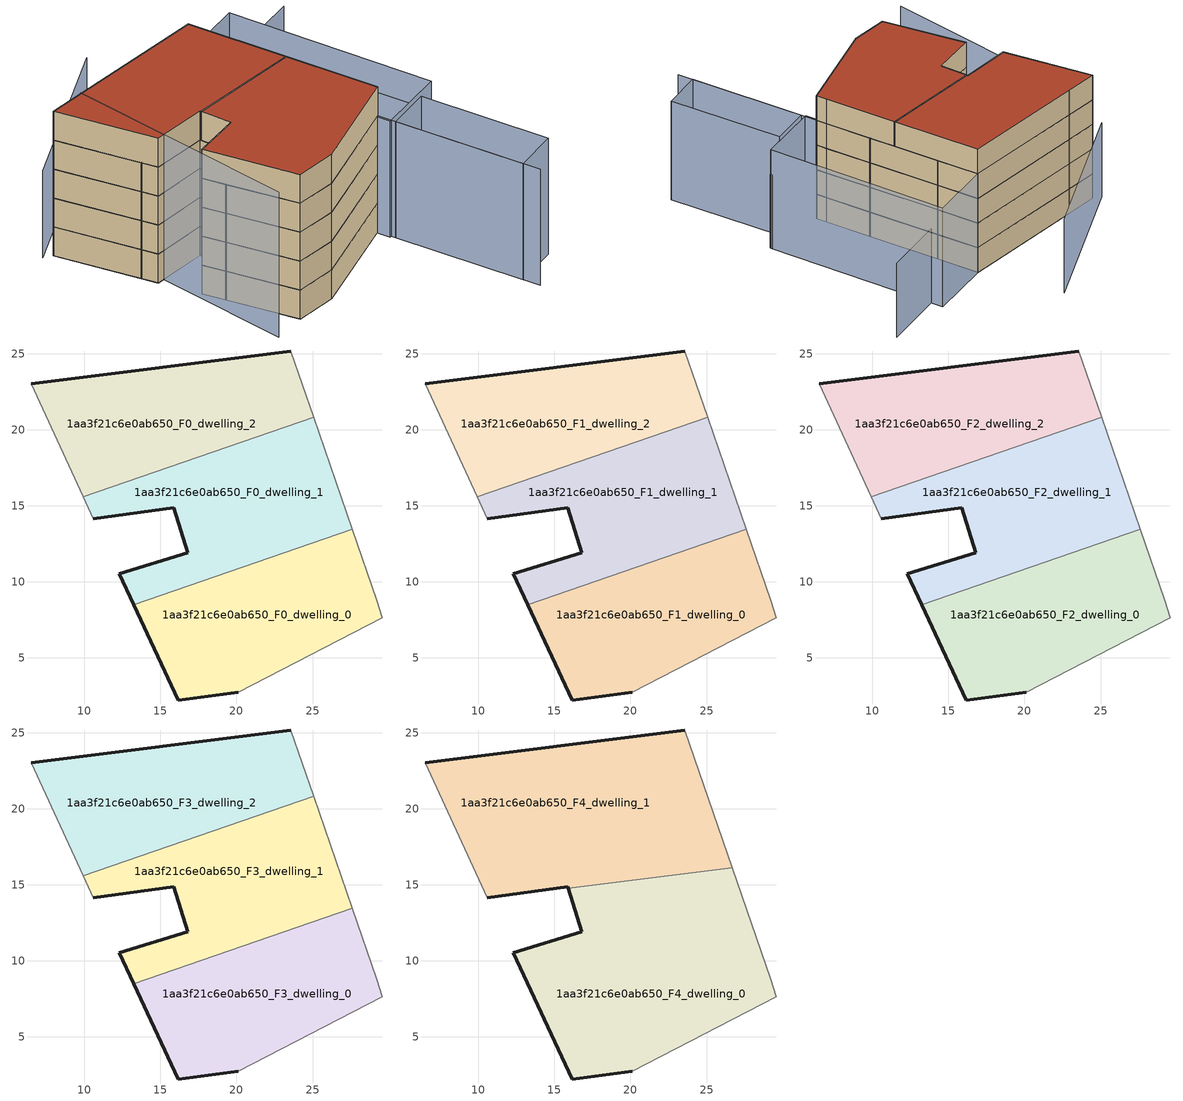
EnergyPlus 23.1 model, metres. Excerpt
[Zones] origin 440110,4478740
1aa3f21c6e0ab650_F0_dwelling_0
 floor ground (EU_floor_Construction): 29.59,7.62 29.21,8.77 27.6,13.45 13.23,8.49 16.16,2.22 20.12,2.75 z0
 wall outside (EU_wall_Construction): 20.12,2.75 16.16,2.22 13.23,8.49 z0:3
 wall adiabatic (EU_wall_Construction): 27.6,13.45 29.21,8.77 29.59,7.62 20.12,2.75 z0:3
 wall to 1aa3f21c6e0ab650_F0_dwelling_1 (EU_wall_Construction): 13.23,8.49 27.6,13.45 z0:3
1aa3f21c6e0ab650_F0_dwelling_1
 floor ground (EU_floor_Construction): 27.6,13.45 25.07,20.81 9.93,15.58 10.59,14.16 15.88,14.86 16.8,11.91 12.28,10.51 13.23,8.49 z0
 wall outside (EU_wall_Construction): 13.23,8.49 12.28,10.51 16.8,11.91 15.88,14.86 10.59,14.16 z0:3
 wall adiabatic (EU_wall_Construction): 10.59,14.16 9.93,15.58 / 25.07,20.81 27.6,13.45 z0:3
 wall to 1aa3f21c6e0ab650_F0_dwelling_2 (EU_wall_Construction): 9.93,15.58 25.06,20.81 z0:3
1aa3f21c6e0ab650_F0_dwelling_2
 floor ground (EU_floor_Construction): 25.07,20.81 23.56,25.18 6.5,23.01 9.93,15.58 z0
 wall outside (EU_wall_Construction): 6.5,23.01 23.56,25.18 z0:3
 wall adiabatic (EU_wall_Construction): 23.56,25.18 25.07,20.81 / 9.93,15.58 6.5,23.01 z0:3
1aa3f21c6e0ab650_F1_dwelling_0
 floor to 1aa3f21c6e0ab650_F0_dwelling_0 (EU_floor_Construction): 29.59,7.62 29.21,8.77 27.6,13.45 13.23,8.49 16.16,2.22 20.12,2.75 z3
 wall outside (EU_wall_Construction): 20.12,2.75 16.16,2.22 13.23,8.49 z3:6
 wall adiabatic (EU_wall_Construction): 27.6,13.45 29.21,8.77 29.59,7.62 20.12,2.75 z3:6
 wall to 1aa3f21c6e0ab650_F1_dwelling_1 (EU_wall_Construction): 13.23,8.49 27.6,13.45 z3:6
1aa3f21c6e0ab650_F1_dwelling_1
 floor to 1aa3f21c6e0ab650_F0_dwelling_1 (EU_floor_Construction): 27.6,13.45 25.06,20.81 9.93,15.58 10.58,14.16 15.88,14.86 16.8,11.91 12.28,10.51 13.23,8.49 z3
 wall outside (EU_wall_Construction): 13.23,8.49 12.28,10.51 16.8,11.91 15.88,14.86 10.59,14.16 z3:6
 wall adiabatic (EU_wall_Construction): 10.59,14.16 9.93,15.58 / 25.07,20.81 27.6,13.45 z3:6
 wall to 1aa3f21c6e0ab650_F1_dwelling_2 (EU_wall_Construction): 9.93,15.58 25.06,20.81 z3:6
1aa3f21c6e0ab650_F1_dwelling_2
 floor to 1aa3f21c6e0ab650_F0_dwelling_2 (EU_floor_Construction): 25.06,20.81 23.56,25.18 6.5,23.01 9.93,15.58 z3
 wall outside (EU_wall_Construction): 6.5,23.01 23.56,25.18 z3:6
 wall adiabatic (EU_wall_Construction): 23.56,25.18 25.07,20.81 / 9.93,15.58 6.5,23.01 z3:6
1aa3f21c6e0ab650_F2_dwelling_0
 floor to 1aa3f21c6e0ab650_F1_dwelling_0 (EU_floor_Construction): 29.59,7.62 29.21,8.77 27.6,13.45 13.23,8.49 16.16,2.22 20.12,2.75 z6
 wall outside (EU_wall_Construction): 20.12,2.75 16.16,2.22 13.23,8.49 z6:9
 wall adiabatic (EU_wall_Construction): 27.6,13.45 29.21,8.77 29.59,7.62 20.12,2.75 z6:9
 wall to 1aa3f21c6e0ab650_F2_dwelling_1 (EU_wall_Construction): 13.23,8.49 27.6,13.45 z6:9
1aa3f21c6e0ab650_F2_dwelling_1
 floor to 1aa3f21c6e0ab650_F1_dwelling_1 (EU_floor_Construction): 27.6,13.45 25.06,20.81 9.93,15.58 10.58,14.16 15.88,14.86 16.8,11.91 12.28,10.51 13.23,8.49 z6
 wall outside (EU_wall_Construction): 13.23,8.49 12.28,10.51 16.8,11.91 15.88,14.86 10.59,14.16 z6:9
 wall adiabatic (EU_wall_Construction): 10.59,14.16 9.93,15.58 / 25.07,20.81 27.6,13.45 z6:9
 wall to 1aa3f21c6e0ab650_F2_dwelling_2 (EU_wall_Construction): 9.93,15.58 25.06,20.81 z6:9
1aa3f21c6e0ab650_F2_dwelling_2
 floor to 1aa3f21c6e0ab650_F1_dwelling_2 (EU_floor_Construction): 25.06,20.81 23.56,25.18 6.5,23.01 9.93,15.58 z6
 wall outside (EU_wall_Construction): 6.5,23.01 23.56,25.18 z6:9
 wall adiabatic (EU_wall_Construction): 23.56,25.18 25.07,20.81 / 9.93,15.58 6.5,23.01 z6:9
1aa3f21c6e0ab650_F3_dwelling_0
 floor to 1aa3f21c6e0ab650_F2_dwelling_0 (EU_floor_Construction): 29.59,7.62 29.21,8.77 27.6,13.45 13.23,8.49 16.16,2.22 20.12,2.75 z9
 wall outside (EU_wall_Construction): 20.12,2.75 16.16,2.22 13.23,8.49 z9:12
 wall adiabatic (EU_wall_Construction): 27.6,13.45 29.21,8.77 29.59,7.62 20.12,2.75 z9:12
 wall to 1aa3f21c6e0ab650_F3_dwelling_1 (EU_wall_Construction): 13.23,8.49 27.6,13.45 z9:12
1aa3f21c6e0ab650_F3_dwelling_1
 floor to 1aa3f21c6e0ab650_F2_dwelling_1 (EU_floor_Construction): 27.6,13.45 25.06,20.81 9.93,15.58 10.58,14.16 15.88,14.86 16.8,11.91 12.28,10.51 13.23,8.49 z9
 wall outside (EU_wall_Construction): 13.23,8.49 12.28,10.51 16.8,11.91 15.88,14.86 10.59,14.16 z9:12
 wall adiabatic (EU_wall_Construction): 10.59,14.16 9.93,15.58 / 25.07,20.81 27.6,13.45 z9:12
 wall to 1aa3f21c6e0ab650_F3_dwelling_2 (EU_wall_Construction): 9.93,15.58 25.06,20.81 z9:12
1aa3f21c6e0ab650_F3_dwelling_2
 floor to 1aa3f21c6e0ab650_F2_dwelling_2 (EU_floor_Construction): 25.06,20.81 23.56,25.18 6.5,23.01 9.93,15.58 z9
 wall outside (EU_wall_Construction): 6.5,23.01 23.56,25.18 z9:12
 wall adiabatic (EU_wall_Construction): 23.56,25.18 25.07,20.81 / 9.93,15.58 6.5,23.01 z9:12
1aa3f21c6e0ab650_F4_dwelling_0
 floor to 1aa3f21c6e0ab650_F3_dwelling_0 (EU_floor_Construction): 29.59,7.62 29.21,8.77 27.6,13.45 13.23,8.49 16.16,2.22 20.12,2.75 z12
 floor to 1aa3f21c6e0ab650_F3_dwelling_1 (EU_floor_Construction): 27.6,13.45 26.68,16.12 15.91,14.75 16.8,11.91 12.28,10.51 13.23,8.49 z12
 wall outside (EU_wall_Construction): 20.12,2.75 16.16,2.22 12.28,10.51 16.8,11.91 15.91,14.75 z12:15
 wall adiabatic (EU_wall_Construction): 26.68,16.12 29.21,8.77 29.59,7.62 20.12,2.75 z12:15
 wall to 1aa3f21c6e0ab650_F4_dwelling_1 (EU_wall_Construction): 15.91,14.75 26.68,16.12 z12:15
 roof outside (EU_roof_Construction): 26.68,16.12 29.21,8.77 29.59,7.62 20.12,2.75 16.16,2.22 12.28,10.51 16.8,11.91 15.91,14.75 z15
1aa3f21c6e0ab650_F4_dwelling_1
 floor to 1aa3f21c6e0ab650_F3_dwelling_1 (EU_floor_Construction): 26.68,16.12 25.06,20.81 9.93,15.58 10.58,14.16 15.88,14.86 15.91,14.75 z12
 floor to 1aa3f21c6e0ab650_F3_dwelling_2 (EU_floor_Construction): 25.06,20.81 23.56,25.18 6.5,23.01 9.93,15.58 z12
 wall outside (EU_wall_Construction): 6.5,23.01 23.56,25.18 / 15.91,14.75 15.88,14.86 10.59,14.16 z12:15
 wall adiabatic (EU_wall_Construction): 10.59,14.16 6.5,23.01 / 23.56,25.18 26.68,16.12 z12:15
 roof outside (EU_roof_Construction): 23.56,25.18 26.68,16.12 15.91,14.75 15.88,14.86 10.59,14.16 6.5,23.01 z15
shading: 16.3,3.03 29.59,7.62 / 29.59,7.62 34.76,-7.35 / 34.21,-5.78 30.15,5.97 / 30.15,5.97 34.22,7.38 / 34.22,7.38 38.28,-4.38 / 38.28,-4.38 34.21,-5.78 / 30.05,27.33 36.32,8.47 / 36.32,8.47 29.83,6.31 / 29.83,6.31 23.56,25.18 / 23.56,25.18 30.05,27.33 z0:12; 10.03,23.5 13.07,1.46 z0:15; 36.34,8.41 30.42,26.05 / 30.42,26.05 36.99,28.25 / 19.41,33.49 5.68,23.42 z0:9
[Building]
EU S2 Campaign: North Axis=0; Terrain=City; Solar Distribution=FullExterior
[Site:Location]
Madrid: Latitude=40.5; Longitude=-3.5; Time Zone=1; Elevation=609
[SizingPeriod:WeatherFileDays]
AnnualSizingPeriod: Begin Month=1; Begin Day of Month=1; End Month=12; End Day of Month=31; Day of Week for Start Day=Monday; Use Weather File Daylight Saving Period=No; Use Weather File Rain and Snow Indicators=No
[MATERIAL]
EU_InternalMass_Material: Roughness=MediumRough; Thickness=0.1; Conductivity=1; Density=1800; Specific Heat=900; Thermal Absorptance=0.9; Solar Absorptance=0.7; Visible Absorptance=0.7
[MATERIAL:NOMASS] Roughness=MediumRough; Thermal Absorptance=0.9; Solar Absorptance=0.7; Visible Absorptance=0.7
Name | Thermal Resistance
EU_wall_NoMass | 0.459673
EU_roof_NoMass | 0.495815
EU_floor_NoMass | 0.788942
[CONSTRUCTION]
EU_wall_Construction: EU_wall_NoMass
EU_roof_Construction: EU_roof_NoMass
EU_floor_Construction: EU_floor_NoMass
EU_InternalMass_Construction: EU_InternalMass_Material
[ZONE] Type=1; Multiplier=1; Ceiling Height=autocalculate; Floor Area=autocalculate; Part of Total Floor Area=Yes
Name | Volume
1aa3f21c6e0ab650_F0_dwelling_0 | 312.064
1aa3f21c6e0ab650_F1_dwelling_0; 1aa3f21c6e0ab650_F2_dwelling_0; 1aa3f21c6e0ab650_F3_dwelling_0; 1aa3f21c6e0ab650_F0_dwelling_1; 1aa3f21c6e0ab650_F1_dwelling_1; 1aa3f21c6e0ab650_F2_dwelling_1; 1aa3f21c6e0ab650_F3_dwelling_1 | 312.063
1aa3f21c6e0ab650_F4_dwelling_0 | 468.095
1aa3f21c6e0ab650_F4_dwelling_1 | 468.09
1aa3f21c6e0ab650_F0_dwelling_2; 1aa3f21c6e0ab650_F1_dwelling_2; 1aa3f21c6e0ab650_F2_dwelling_2; 1aa3f21c6e0ab650_F3_dwelling_2 | 312.067
[INTERNALMASS] Construction=EU_InternalMass_Construction
Name | Zone or ZoneList | Surface Area
1aa3f21c6e0ab650_F0_dwelling_0_EU_InternalMass | 1aa3f21c6e0ab650_F0_dwelling_0 | 104.021
1aa3f21c6e0ab650_F0_dwelling_1_EU_InternalMass | 1aa3f21c6e0ab650_F0_dwelling_1 | 104.021
1aa3f21c6e0ab650_F0_dwelling_2_EU_InternalMass | 1aa3f21c6e0ab650_F0_dwelling_2 | 104.022
1aa3f21c6e0ab650_F1_dwelling_0_EU_InternalMass | 1aa3f21c6e0ab650_F1_dwelling_0 | 104.021
1aa3f21c6e0ab650_F1_dwelling_1_EU_InternalMass | 1aa3f21c6e0ab650_F1_dwelling_1 | 104.021
1aa3f21c6e0ab650_F1_dwelling_2_EU_InternalMass | 1aa3f21c6e0ab650_F1_dwelling_2 | 104.022
1aa3f21c6e0ab650_F2_dwelling_0_EU_InternalMass | 1aa3f21c6e0ab650_F2_dwelling_0 | 104.021
1aa3f21c6e0ab650_F2_dwelling_1_EU_InternalMass | 1aa3f21c6e0ab650_F2_dwelling_1 | 104.021
1aa3f21c6e0ab650_F2_dwelling_2_EU_InternalMass | 1aa3f21c6e0ab650_F2_dwelling_2 | 104.022
1aa3f21c6e0ab650_F3_dwelling_0_EU_InternalMass | 1aa3f21c6e0ab650_F3_dwelling_0 | 104.021
1aa3f21c6e0ab650_F3_dwelling_1_EU_InternalMass | 1aa3f21c6e0ab650_F3_dwelling_1 | 104.021
1aa3f21c6e0ab650_F3_dwelling_2_EU_InternalMass | 1aa3f21c6e0ab650_F3_dwelling_2 | 104.022
1aa3f21c6e0ab650_F4_dwelling_0_EU_InternalMass | 1aa3f21c6e0ab650_F4_dwelling_0 | 156.033
1aa3f21c6e0ab650_F4_dwelling_1_EU_InternalMass | 1aa3f21c6e0ab650_F4_dwelling_1 | 156.032
[OTHEREQUIPMENT] Fuel Type=Electricity; Design Level Calculation Method=Watts/Area; Power per Zone Floor Area=1; Fraction Latent=0; Fraction Radiant=0; Fraction Lost=0; Carbon Dioxide Generation Rate=0; EndUse Subcategory=EU_Step8_InternalGains
Name | Zone or ZoneList or Space or SpaceList | Schedule
EU_Step8_InternalGain_1aa3f21c6e0ab650_F0_dwelling_0_f000 | 1aa3f21c6e0ab650_F0_dwelling_0 | EU_Step8_GainSchedule_1aa3f21c6e0ab650_F0_dwelling_0_f000
EU_Step8_InternalGain_1aa3f21c6e0ab650_F0_dwelling_1_f000 | 1aa3f21c6e0ab650_F0_dwelling_1 | EU_Step8_GainSchedule_1aa3f21c6e0ab650_F0_dwelling_1_f000
EU_Step8_InternalGain_1aa3f21c6e0ab650_F0_dwelling_2_f000 | 1aa3f21c6e0ab650_F0_dwelling_2 | EU_Step8_GainSchedule_1aa3f21c6e0ab650_F0_dwelling_2_f000
EU_Step8_InternalGain_1aa3f21c6e0ab650_F1_dwelling_0_f000 | 1aa3f21c6e0ab650_F1_dwelling_0 | EU_Step8_GainSchedule_1aa3f21c6e0ab650_F1_dwelling_0_f000
EU_Step8_InternalGain_1aa3f21c6e0ab650_F1_dwelling_1_f000 | 1aa3f21c6e0ab650_F1_dwelling_1 | EU_Step8_GainSchedule_1aa3f21c6e0ab650_F1_dwelling_1_f000
EU_Step8_InternalGain_1aa3f21c6e0ab650_F1_dwelling_2_f000 | 1aa3f21c6e0ab650_F1_dwelling_2 | EU_Step8_GainSchedule_1aa3f21c6e0ab650_F1_dwelling_2_f000
EU_Step8_InternalGain_1aa3f21c6e0ab650_F2_dwelling_0_f000 | 1aa3f21c6e0ab650_F2_dwelling_0 | EU_Step8_GainSchedule_1aa3f21c6e0ab650_F2_dwelling_0_f000
EU_Step8_InternalGain_1aa3f21c6e0ab650_F2_dwelling_1_f000 | 1aa3f21c6e0ab650_F2_dwelling_1 | EU_Step8_GainSchedule_1aa3f21c6e0ab650_F2_dwelling_1_f000
EU_Step8_InternalGain_1aa3f21c6e0ab650_F2_dwelling_2_f000 | 1aa3f21c6e0ab650_F2_dwelling_2 | EU_Step8_GainSchedule_1aa3f21c6e0ab650_F2_dwelling_2_f000
EU_Step8_InternalGain_1aa3f21c6e0ab650_F3_dwelling_0_f000 | 1aa3f21c6e0ab650_F3_dwelling_0 | EU_Step8_GainSchedule_1aa3f21c6e0ab650_F3_dwelling_0_f000
EU_Step8_InternalGain_1aa3f21c6e0ab650_F3_dwelling_1_f000 | 1aa3f21c6e0ab650_F3_dwelling_1 | EU_Step8_GainSchedule_1aa3f21c6e0ab650_F3_dwelling_1_f000
EU_Step8_InternalGain_1aa3f21c6e0ab650_F3_dwelling_2_f000 | 1aa3f21c6e0ab650_F3_dwelling_2 | EU_Step8_GainSchedule_1aa3f21c6e0ab650_F3_dwelling_2_f000
EU_Step8_InternalGain_1aa3f21c6e0ab650_F4_dwelling_0_f000 | 1aa3f21c6e0ab650_F4_dwelling_0 | EU_Step8_GainSchedule_1aa3f21c6e0ab650_F4_dwelling_0_f000
EU_Step8_InternalGain_1aa3f21c6e0ab650_F4_dwelling_1_f000 | 1aa3f21c6e0ab650_F4_dwelling_1 | EU_Step8_GainSchedule_1aa3f21c6e0ab650_F4_dwelling_1_f000
[ZONEVENTILATION:DESIGNFLOWRATE] Schedule=EU_AlwaysOn; Design Flow Rate Calculation Method=AirChanges/Hour; Air Changes per Hour=0.719161; Ventilation Type=Natural; Fan Pressure Rise=0; Fan Total Efficiency=1; Constant Term Coefficient=1; Temperature Term Coefficient=0; Velocity Term Coefficient=0; Velocity Squared Term Coefficient=0; Minimum Indoor Temperature=-100; Maximum Indoor Temperature=100; Delta Temperature=-100; Minimum Outdoor Temperature=-100; Maximum Outdoor Temperature=100; Maximum Wind Speed=40
Name | Zone or ZoneList or Space or SpaceList
EU_ConstantAir_1aa3f21c6e0ab650_F0_dwelling_0 | 1aa3f21c6e0ab650_F0_dwelling_0
EU_ConstantAir_1aa3f21c6e0ab650_F0_dwelling_1 | 1aa3f21c6e0ab650_F0_dwelling_1
EU_ConstantAir_1aa3f21c6e0ab650_F0_dwelling_2 | 1aa3f21c6e0ab650_F0_dwelling_2
EU_ConstantAir_1aa3f21c6e0ab650_F1_dwelling_0 | 1aa3f21c6e0ab650_F1_dwelling_0
EU_ConstantAir_1aa3f21c6e0ab650_F1_dwelling_1 | 1aa3f21c6e0ab650_F1_dwelling_1
EU_ConstantAir_1aa3f21c6e0ab650_F1_dwelling_2 | 1aa3f21c6e0ab650_F1_dwelling_2
EU_ConstantAir_1aa3f21c6e0ab650_F2_dwelling_0 | 1aa3f21c6e0ab650_F2_dwelling_0
EU_ConstantAir_1aa3f21c6e0ab650_F2_dwelling_1 | 1aa3f21c6e0ab650_F2_dwelling_1
EU_ConstantAir_1aa3f21c6e0ab650_F2_dwelling_2 | 1aa3f21c6e0ab650_F2_dwelling_2
EU_ConstantAir_1aa3f21c6e0ab650_F3_dwelling_0 | 1aa3f21c6e0ab650_F3_dwelling_0
EU_ConstantAir_1aa3f21c6e0ab650_F3_dwelling_1 | 1aa3f21c6e0ab650_F3_dwelling_1
EU_ConstantAir_1aa3f21c6e0ab650_F3_dwelling_2 | 1aa3f21c6e0ab650_F3_dwelling_2
EU_ConstantAir_1aa3f21c6e0ab650_F4_dwelling_0 | 1aa3f21c6e0ab650_F4_dwelling_0
EU_ConstantAir_1aa3f21c6e0ab650_F4_dwelling_1 | 1aa3f21c6e0ab650_F4_dwelling_1
[HVACTEMPLATE:THERMOSTAT] Constant Heating Setpoint=20; Constant Cooling Setpoint=50
EU_HeatOnly_1aa3f21c6e0ab650_F0_dwelling_0; EU_HeatOnly_1aa3f21c6e0ab650_F0_dwelling_1; EU_HeatOnly_1aa3f21c6e0ab650_F0_dwelling_2; EU_HeatOnly_1aa3f21c6e0ab650_F1_dwelling_0; EU_HeatOnly_1aa3f21c6e0ab650_F1_dwelling_1; EU_HeatOnly_1aa3f21c6e0ab650_F1_dwelling_2; EU_HeatOnly_1aa3f21c6e0ab650_F2_dwelling_0; EU_HeatOnly_1aa3f21c6e0ab650_F2_dwelling_1; EU_HeatOnly_1aa3f21c6e0ab650_F2_dwelling_2; EU_HeatOnly_1aa3f21c6e0ab650_F3_dwelling_0; EU_HeatOnly_1aa3f21c6e0ab650_F3_dwelling_1; EU_HeatOnly_1aa3f21c6e0ab650_F3_dwelling_2; EU_HeatOnly_1aa3f21c6e0ab650_F4_dwelling_0; EU_HeatOnly_1aa3f21c6e0ab650_F4_dwelling_1
[HVACTEMPLATE:ZONE:IDEALLOADSAIRSYSTEM] System Availability Schedule=EU_AlwaysOn; Maximum Heating Supply Air Temperature=50; Minimum Cooling Supply Air Temperature=13; Maximum Heating Supply Air Humidity Ratio=0.0156; Minimum Cooling Supply Air Humidity Ratio=0.0077; Heating Limit=NoLimit; Cooling Limit=NoLimit; Heating Availability Schedule=EU_AlwaysOn; Cooling Availability Schedule=EU_CoolingOff; Dehumidification Control Type=ConstantSensibleHeatRatio; Cooling Sensible Heat Ratio=0.7; Dehumidification Setpoint=60; Humidification Control Type=None; Humidification Setpoint=30; Outdoor Air Method=None; Outdoor Air Flow Rate per Person=0.00944; Outdoor Air Flow Rate per Zone Floor Area=0; Outdoor Air Flow Rate per Zone=0; Demand Controlled Ventilation Type=None; Outdoor Air Economizer Type=NoEconomizer; Heat Recovery Type=None; Sensible Heat Recovery Effectiveness=0.7; Latent Heat Recovery Effectiveness=0.65
Name | Template Thermostat
1aa3f21c6e0ab650_F0_dwelling_0 | EU_HeatOnly_1aa3f21c6e0ab650_F0_dwelling_0
1aa3f21c6e0ab650_F0_dwelling_1 | EU_HeatOnly_1aa3f21c6e0ab650_F0_dwelling_1
1aa3f21c6e0ab650_F0_dwelling_2 | EU_HeatOnly_1aa3f21c6e0ab650_F0_dwelling_2
1aa3f21c6e0ab650_F1_dwelling_0 | EU_HeatOnly_1aa3f21c6e0ab650_F1_dwelling_0
1aa3f21c6e0ab650_F1_dwelling_1 | EU_HeatOnly_1aa3f21c6e0ab650_F1_dwelling_1
1aa3f21c6e0ab650_F1_dwelling_2 | EU_HeatOnly_1aa3f21c6e0ab650_F1_dwelling_2
1aa3f21c6e0ab650_F2_dwelling_0 | EU_HeatOnly_1aa3f21c6e0ab650_F2_dwelling_0
1aa3f21c6e0ab650_F2_dwelling_1 | EU_HeatOnly_1aa3f21c6e0ab650_F2_dwelling_1
1aa3f21c6e0ab650_F2_dwelling_2 | EU_HeatOnly_1aa3f21c6e0ab650_F2_dwelling_2
1aa3f21c6e0ab650_F3_dwelling_0 | EU_HeatOnly_1aa3f21c6e0ab650_F3_dwelling_0
1aa3f21c6e0ab650_F3_dwelling_1 | EU_HeatOnly_1aa3f21c6e0ab650_F3_dwelling_1
1aa3f21c6e0ab650_F3_dwelling_2 | EU_HeatOnly_1aa3f21c6e0ab650_F3_dwelling_2
1aa3f21c6e0ab650_F4_dwelling_0 | EU_HeatOnly_1aa3f21c6e0ab650_F4_dwelling_0
1aa3f21c6e0ab650_F4_dwelling_1 | EU_HeatOnly_1aa3f21c6e0ab650_F4_dwelling_1
[SIZING:ZONE] Zone Cooling Design Supply Air Temperature Input Method=SupplyAirTemperature; Zone Cooling Design Supply Air Temperature=13; Zone Heating Design Supply Air Temperature Input Method=SupplyAirTemperature; Zone Heating Design Supply Air Temperature=50; Zone Cooling Design Supply Air Humidity Ratio=0.008; Zone Heating Design Supply Air Humidity Ratio=0.008; Cooling Design Air Flow Method=DesignDay; Cooling Design Air Flow Rate=0; Cooling Minimum Air Flow per Zone Floor Area=0.000762; Cooling Minimum Air Flow=0; Cooling Minimum Air Flow Fraction=0.2; Heating Design Air Flow Method=DesignDay; Heating Design Air Flow Rate=0; Heating Maximum Air Flow per Zone Floor Area=0.002032; Heating Maximum Air Flow=0.141576; Heating Maximum Air Flow Fraction=0.3; Account for Dedicated Outdoor Air System=No; Dedicated Outdoor Air System Control Strategy=NeutralSupplyAir; Dedicated Outdoor Air Low Setpoint Temperature for Design=autosize; Dedicated Outdoor Air High Setpoint Temperature for Design=autosize; Zone Load Sizing Method=Sensible Load Only No Latent Load; Zone Latent Cooling Design Supply Air Humidity Ratio Input Method=HumidityRatioDifference; Zone Cooling Design Supply Air Humidity Ratio Difference=0.005; Zone Latent Heating Design Supply Air Humidity Ratio Input Method=HumidityRatioDifference; Zone Humidification Design Supply Air Humidity Ratio Difference=0.005
1aa3f21c6e0ab650_F0_dwelling_0; 1aa3f21c6e0ab650_F0_dwelling_1; 1aa3f21c6e0ab650_F0_dwelling_2; 1aa3f21c6e0ab650_F1_dwelling_0; 1aa3f21c6e0ab650_F1_dwelling_1; 1aa3f21c6e0ab650_F1_dwelling_2; 1aa3f21c6e0ab650_F2_dwelling_0; 1aa3f21c6e0ab650_F2_dwelling_1; 1aa3f21c6e0ab650_F2_dwelling_2; 1aa3f21c6e0ab650_F3_dwelling_0; 1aa3f21c6e0ab650_F3_dwelling_1; 1aa3f21c6e0ab650_F3_dwelling_2; 1aa3f21c6e0ab650_F4_dwelling_0; 1aa3f21c6e0ab650_F4_dwelling_1
[SCHEDULE:CONSTANT]
Name | Hourly Value
EU_AlwaysOn | 1
EU_CoolingOff | 0
[SCHEDULE:FILE] Column Number=1; Rows to Skip at Top=0; Number of Hours of Data=8760; Column Separator=Comma; Interpolate to Timestep=No; Minutes per Item=60; Adjust Schedule for Daylight Savings=Yes
Name | File
EU_Step8_GainSchedule_1aa3f21c6e0ab650_F0_dwelling_0_f000 | ../../schedules/1aa3f21c6e0ab650/1aa3f21c6e0ab650_F0_dwelling_0_f000_gain.csv
EU_Step8_GainSchedule_1aa3f21c6e0ab650_F0_dwelling_1_f000 | ../../schedules/1aa3f21c6e0ab650/1aa3f21c6e0ab650_F0_dwelling_1_f000_gain.csv
EU_Step8_GainSchedule_1aa3f21c6e0ab650_F0_dwelling_2_f000 | ../../schedules/1aa3f21c6e0ab650/1aa3f21c6e0ab650_F0_dwelling_2_f000_gain.csv
EU_Step8_GainSchedule_1aa3f21c6e0ab650_F1_dwelling_0_f000 | ../../schedules/1aa3f21c6e0ab650/1aa3f21c6e0ab650_F1_dwelling_0_f000_gain.csv
EU_Step8_GainSchedule_1aa3f21c6e0ab650_F1_dwelling_1_f000 | ../../schedules/1aa3f21c6e0ab650/1aa3f21c6e0ab650_F1_dwelling_1_f000_gain.csv
EU_Step8_GainSchedule_1aa3f21c6e0ab650_F1_dwelling_2_f000 | ../../schedules/1aa3f21c6e0ab650/1aa3f21c6e0ab650_F1_dwelling_2_f000_gain.csv
EU_Step8_GainSchedule_1aa3f21c6e0ab650_F2_dwelling_0_f000 | ../../schedules/1aa3f21c6e0ab650/1aa3f21c6e0ab650_F2_dwelling_0_f000_gain.csv
EU_Step8_GainSchedule_1aa3f21c6e0ab650_F2_dwelling_1_f000 | ../../schedules/1aa3f21c6e0ab650/1aa3f21c6e0ab650_F2_dwelling_1_f000_gain.csv
EU_Step8_GainSchedule_1aa3f21c6e0ab650_F2_dwelling_2_f000 | ../../schedules/1aa3f21c6e0ab650/1aa3f21c6e0ab650_F2_dwelling_2_f000_gain.csv
EU_Step8_GainSchedule_1aa3f21c6e0ab650_F3_dwelling_0_f000 | ../../schedules/1aa3f21c6e0ab650/1aa3f21c6e0ab650_F3_dwelling_0_f000_gain.csv
EU_Step8_GainSchedule_1aa3f21c6e0ab650_F3_dwelling_1_f000 | ../../schedules/1aa3f21c6e0ab650/1aa3f21c6e0ab650_F3_dwelling_1_f000_gain.csv
EU_Step8_GainSchedule_1aa3f21c6e0ab650_F3_dwelling_2_f000 | ../../schedules/1aa3f21c6e0ab650/1aa3f21c6e0ab650_F3_dwelling_2_f000_gain.csv
EU_Step8_GainSchedule_1aa3f21c6e0ab650_F4_dwelling_0_f000 | ../../schedules/1aa3f21c6e0ab650/1aa3f21c6e0ab650_F4_dwelling_0_f000_gain.csv
EU_Step8_GainSchedule_1aa3f21c6e0ab650_F4_dwelling_1_f000 | ../../schedules/1aa3f21c6e0ab650/1aa3f21c6e0ab650_F4_dwelling_1_f000_gain.csv
